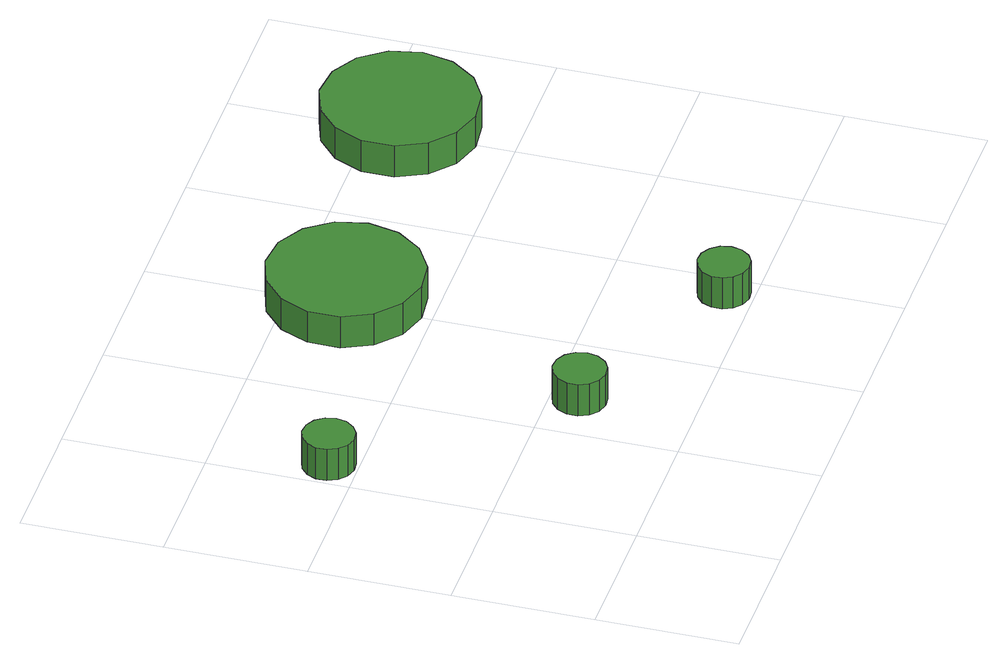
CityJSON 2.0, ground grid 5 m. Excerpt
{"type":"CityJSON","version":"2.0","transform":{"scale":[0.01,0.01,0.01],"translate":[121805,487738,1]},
"CityObjects":{
"tree1":{"type":"SolitaryVegetationObject","attributes":{"function":"something"},"geometry":[{"type":"MultiSurface","lod":"1","boundaries":[[[0,1,2,3,4,5,6,7,8,9,10,11,12,13,14]],[[15,16,17,18,19,20,21,22,23,24,25,26,27,28,29]],[[0,29,28,1]],[[1,28,27,2]],[[2,27,26,3]],[[3,26,25,4]],[[4,25,24,5]],[[5,24,23,6]],[[6,23,22,7]],[[7,22,21,8]],[[8,21,20,9]],[[9,20,19,10]],[[10,19,18,11]],[[11,18,17,12]],[[12,17,16,13]],[[13,16,15,14]],[[14,15,29,0]]]}]},
"tree2":{"type":"SolitaryVegetationObject","attributes":{"function":"something"},"geometry":[{"type":"MultiSurface","lod":"1","boundaries":[[[30,31,32,33,34,35,36,37,38,39,40,41,42,43,44]],[[45,46,47,48,49,50,51,52,53,54,55,56,57,58,59]],[[30,59,58,31]],[[31,58,57,32]],[[32,57,56,33]],[[33,56,55,34]],[[34,55,54,35]],[[35,54,53,36]],[[36,53,52,37]],[[37,52,51,38]],[[38,51,50,39]],[[39,50,49,40]],[[40,49,48,41]],[[41,48,47,42]],[[42,47,46,43]],[[43,46,45,44]],[[44,45,59,30]]]}]},
"tree3":{"type":"SolitaryVegetationObject","attributes":{"function":"something"},"geometry":[{"type":"MultiSurface","lod":"1","boundaries":[[[60,61,62,63,64,65,66,67,68,69,70,71,72,73,74]],[[75,76,77,78,79,80,81,82,83,84,85,86,87,88,89]],[[60,89,88,61]],[[61,88,87,62]],[[62,87,86,63]],[[63,86,85,64]],[[64,85,84,65]],[[65,84,83,66]],[[66,83,82,67]],[[67,82,81,68]],[[68,81,80,69]],[[69,80,79,70]],[[70,79,78,71]],[[71,78,77,72]],[[72,77,76,73]],[[73,76,75,74]],[[74,75,89,60]]]}]},
"tree4":{"type":"SolitaryVegetationObject","attributes":{"function":"something"},"geometry":[{"type":"MultiSurface","lod":"1","boundaries":[[[90,91,92,93,94,95,96,97,98,99,100,101,102,103,104]],[[105,106,107,108,109,110,111,112,113,114,115,116,117,118,119]],[[90,119,118,91]],[[91,118,117,92]],[[92,117,116,93]],[[93,116,115,94]],[[94,115,114,95]],[[95,114,113,96]],[[96,113,112,97]],[[97,112,111,98]],[[98,111,110,99]],[[99,110,109,100]],[[100,109,108,101]],[[101,108,107,102]],[[102,107,106,103]],[[103,106,105,104]],[[104,105,119,90]]]}]},
"tree5":{"type":"SolitaryVegetationObject","attributes":{"function":"something"},"geometry":[{"type":"MultiSurface","lod":"1","boundaries":[[[120,121,122,123,124,125,126,127,128,129,130,131,132,133,134]],[[135,136,137,138,139,140,141,142,143,144,145,146,147,148,149]],[[120,149,148,121]],[[121,148,147,122]],[[122,147,146,123]],[[123,146,145,124]],[[124,145,144,125]],[[125,144,143,126]],[[126,143,142,127]],[[127,142,141,128]],[[128,141,140,129]],[[129,140,139,130]],[[130,139,138,131]],[[131,138,137,132]],[[132,137,136,133]],[[133,136,135,134]],[[134,135,149,120]]]}]}
},
"vertices":[
[192,1100,147],[184,1137,147],[161,1168,147],[128,1187,147],[90,1191,147],[54,1179,147],[26,1154,147],[10,1119,147],[10,1081,147],[26,1046,147],[54,1021,147],[90,1009,147],[128,1013,147],[161,1032,147],[184,1063,147],[184,1063,20],[161,1032,20],[128,1013,20],[90,1009,20],[54,1021,20],[26,1046,20],[10,1081,20],[10,1119,20],[26,1154,20],[54,1179,20],[90,1191,20],[128,1187,20],[161,1168,20],[184,1137,20],[192,1100,20],
[794,400,140],[786,438,140],[763,470,140],[729,489,140],[690,493,140],[653,481,140],[624,455,140],[608,419,140],[608,381,140],[624,345,140],[653,319,140],[690,307,140],[729,311,140],[763,330,140],[786,362,140],[786,362,13],[763,330,13],[729,311,13],[690,307,13],[653,319,13],[624,345,13],[608,381,13],[608,419,13],[624,455,13],[653,481,13],[690,493,13],[729,489,13],[763,470,13],[786,438,13],[794,400,13],
[1274,1300,163],[1250,1411,163],[1183,1503,163],[1085,1560,163],[971,1572,163],[863,1537,163],[779,1461,163],[732,1357,163],[732,1243,163],[779,1139,163],[863,1063,163],[971,1028,163],[1085,1040,163],[1183,1097,163],[1250,1189,163],[1250,1189,36],[1183,1097,36],[1085,1040,36],[971,1028,36],[863,1063,36],[779,1139,36],[732,1243,36],[732,1357,36],[779,1461,36],[863,1537,36],[971,1572,36],[1085,1560,36],[1183,1503,36],[1250,1411,36],[1274,1300,36],
[1492,100,155],[1484,137,155],[1461,168,155],[1428,187,155],[1390,191,155],[1354,179,155],[1326,154,155],[1310,119,155],[1310,81,155],[1326,46,155],[1354,21,155],[1390,9,155],[1428,13,155],[1461,32,155],[1484,63,155],[1484,63,28],[1461,32,28],[1428,13,28],[1390,9,28],[1354,21,28],[1326,46,28],[1310,81,28],[1310,119,28],[1326,154,28],[1354,179,28],[1390,191,28],[1428,187,28],[1461,168,28],[1484,137,28],[1492,100,28],
[2274,1400,156],[2250,1511,156],[2183,1603,156],[2085,1660,156],[1971,1672,156],[1863,1637,156],[1779,1561,156],[1732,1457,156],[1732,1343,156],[1779,1239,156],[1863,1163,156],[1971,1128,156],[2085,1140,156],[2183,1197,156],[2250,1289,156],[2250,1289,29],[2183,1197,29],[2085,1140,29],[1971,1128,29],[1863,1163,29],[1779,1239,29],[1732,1343,29],[1732,1457,29],[1779,1561,29],[1863,1637,29],[1971,1672,29],[2085,1660,29],[2183,1603,29],[2250,1511,29],[2274,1400,29]
]}
